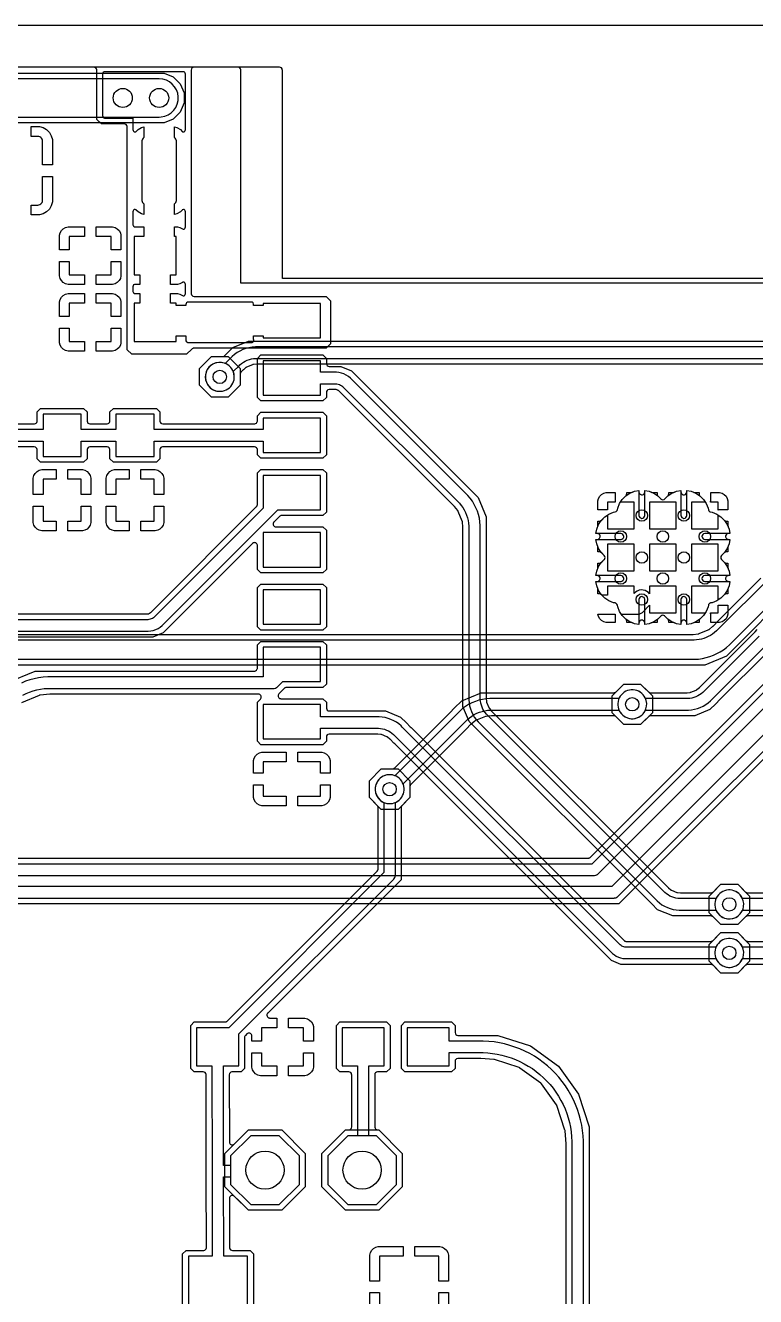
# Model space of a CAD drawing. Header units: millimetres. Extents: x 0 to 95, y 0 to 50.
# Drawn here: x 47.46 to 66.57, y 16.72 to 50 of the extents above; entities that cross this region are included whole.
import ezdxf

# ---------------------------------------------------------------- set-up
doc = ezdxf.new("R2010")
doc.units = ezdxf.units.MM

msp = doc.modelspace()

# ---------------------------------------------------------------- linework, layer by layer
at = {"layer": '16_copper'}
for points in [[(93.908, 6.484), (93.908, 43.516), (93.907, 43.524), (93.906, 43.533, 0.087654), (93.896, 43.557), (93.891, 43.563), (93.885, 43.57), (88.57, 48.885), (88.563, 48.891), (88.557, 48.896, 0.087651), (88.532, 48.906), (88.525, 48.907), (88.516, 48.908), (72.259, 48.908), (72.253, 48.907, 0.392588), (72.182, 48.832), (72.182, 43.37), (54.183, 43.37), (54.183, 48.832), (54.182, 48.837, 0.392588), (54.106, 48.908), (6.484, 48.908)], [(46.355, 47.601), (50.959, 47.601), (51.015, 47.604, 0.945597), (50.959, 48.601), (46.284, 48.601)], [(74.262, 41.131), (53.518, 41.131), (53.514, 41.131), (53.511, 41.131), (53.426, 41.123), (53.425, 41.122), (53.424, 41.122), (53.41, 41.119), (53.405, 41.117, 0.001972), (53.404, 41.117), (53.248, 41.052), (53.247, 41.052), (53.246, 41.052), (53.234, 41.044), (53.229, 41.041, 0.001968), (53.228, 41.041), (53.162, 40.987), (53.16, 40.984), (53.157, 40.982), (53.099, 40.924), (53.094, 40.917), (53.089, 40.911, 0.01577), (53.086, 40.907), (53.084, 40.9), (53.084, 40.9), (53.083, 40.899), (53.083, 40.899), (53.08, 40.891, 0.015767), (53.079, 40.886), (53.078, 40.881), (53.078, 40.879), (53.078, 40.875), (53.077, 40.87), (53.077, 40.579), (52.766, 40.268), (52.326, 40.268), (52.016, 40.579), (52.016, 41.019), (52.326, 41.329), (52.618, 41.329), (52.626, 41.331), (52.635, 41.331, 0.087654), (52.659, 41.342), (52.665, 41.346), (52.672, 41.352), (52.729, 41.409), (52.729, 41.409), (52.886, 41.566), (53.296, 41.736), (73.979, 41.736)], [(74.074, 41.584), (53.476, 41.584), (53.392, 41.576), (53.309, 41.562), (53.228, 41.54), (53.149, 41.511), (53.073, 41.476), (53, 41.434), (52.931, 41.385), (52.867, 41.331), (52.686, 41.15), (52.668, 41.158, 1), (52.424, 40.44), (52.472, 40.427, 0.577349), (52.905, 40.921), (52.898, 40.938), (53.049, 41.09), (53.07, 41.11), (53.114, 41.147), (53.162, 41.18), (53.212, 41.209), (53.264, 41.233), (53.319, 41.253), (53.375, 41.268), (53.431, 41.278), (53.489, 41.283), (53.518, 41.284), (74.136, 41.284, 0.126363)], [(44.861, 34.057), (64.929, 34.057), (64.932, 34.058), (64.936, 34.058), (65.067, 34.071), (65.068, 34.071), (65.069, 34.071), (65.083, 34.074), (65.088, 34.076, 0.001972), (65.089, 34.076), (65.331, 34.176), (65.331, 34.177), (65.332, 34.177), (65.344, 34.184), (65.35, 34.187, 0.001974), (65.35, 34.188), (65.452, 34.271), (65.454, 34.274), (65.457, 34.276), (65.597, 34.416), (66.707, 35.526)], [(20.989, 28.197), (62.186, 28.197), (62.195, 28.198), (62.203, 28.199, 0.087654), (62.228, 28.209), (62.233, 28.214), (62.24, 28.219), (68.414, 34.393)], [(20.637, 27.155), (62.865, 27.155), (62.872, 27.156), (62.879, 27.156, 0.102461), (62.937, 27.174), (62.942, 27.177), (62.951, 27.182), (62.966, 27.195), (62.971, 27.199), (69.076, 33.303), (69.093, 33.296, 1), (69.337, 34.014), (69.289, 34.027, 0.577349), (68.856, 33.533), (68.863, 33.516), (62.803, 27.455), (20.7, 27.455)], [(20.832, 27.744), (62.343, 27.744), (62.35, 27.745), (62.357, 27.745, 0.102461), (62.415, 27.763), (62.42, 27.766), (62.429, 27.772), (62.445, 27.785), (62.449, 27.788), (68.845, 34.184)], [(77.788, 26.685), (66.361, 26.685), (66.352, 26.684), (66.344, 26.683, 0.087654), (66.319, 26.673), (66.314, 26.668), (66.307, 26.663), (66.101, 26.457), (65.661, 26.457), (65.351, 26.768), (65.351, 27.207), (65.661, 27.518), (66.101, 27.518), (66.307, 27.312), (66.314, 27.307), (66.32, 27.302, 0.087651), (66.345, 27.292), (66.352, 27.291), (66.361, 27.29), (78, 27.29)], [(77.828, 27.138), (66.228, 27.138), (66.221, 27.155, 1), (65.541, 26.82), (65.566, 26.777, 0.577351), (66.221, 26.82), (66.228, 26.838), (77.788, 26.838)], [(76.517, 25.415), (66.361, 25.415), (66.352, 25.414), (66.344, 25.413, 0.087654), (66.319, 25.403), (66.314, 25.398), (66.307, 25.393), (66.101, 25.187), (65.661, 25.187), (65.351, 25.498), (65.351, 25.937), (65.661, 26.248), (66.101, 26.248), (66.307, 26.042), (66.314, 26.037), (66.32, 26.032, 0.087651), (66.345, 26.022), (66.352, 26.021), (66.361, 26.02), (76.654, 26.02)], [(87.649, 14.957), (76.873, 25.732), (76.827, 25.77), (76.776, 25.802), (76.722, 25.828), (76.665, 25.847), (76.607, 25.861), (76.547, 25.867), (66.228, 25.867), (66.221, 25.885, 1), (65.541, 25.55), (65.566, 25.507, 0.577351), (66.221, 25.55), (66.228, 25.568), (76.517, 25.568), (76.531, 25.567, 0.074832), (76.582, 25.558), (76.607, 25.55), (76.63, 25.538, 0.074826), (76.673, 25.508), (76.682, 25.499), (87.437, 14.744)]]:
    msp.add_lwpolyline(points, format="xyb", dxfattribs=at)
for points in [[(45.9, 48.754), (51.089, 48.754), (51.328, 48.654), (51.512, 48.471), (51.611, 48.231), (51.611, 47.971), (51.512, 47.732), (51.328, 47.548), (51.089, 47.449), (46.355, 47.449)], [(66.955, 35.559), (65.565, 34.169), (65.542, 34.146), (65.493, 34.104), (65.442, 34.066), (65.388, 34.031), (65.332, 34), (65.273, 33.973), (65.213, 33.951), (65.151, 33.933), (65.089, 33.919), (65.025, 33.91), (64.961, 33.906), (64.929, 33.905), (44.633, 33.905)], [(44.565, 33.405), (64.979, 33.405), (65.078, 33.412), (65.177, 33.426), (65.275, 33.448), (65.371, 33.476), (65.465, 33.511), (65.556, 33.552), (65.643, 33.6), (65.728, 33.654), (65.808, 33.714), (65.883, 33.78), (65.919, 33.815), (67.309, 35.205)], [(67.276, 34.957), (66.166, 33.847), (65.808, 33.489), (65.237, 33.253), (44.684, 33.253)], [(68.674, 34.437), (62.281, 28.044), (20.894, 28.044)], [(69.09, 33.102), (62.99, 27.003), (20.512, 27.003)]]:
    msp.add_lwpolyline(points, dxfattribs=at)
for points in [[(64.769, 34.97, 0.355582), (64.708, 35.044), (64.703, 35.045), (64.703, 35.045, 0.034314), (64.693, 35.046), (64.692, 35.046, 0.414214), (64.616, 34.97), (64.616, 34.314), (64.501, 34.337), (64.381, 34.387), (64.273, 34.459), (64.196, 34.536), (64.192, 34.539, 0.39257), (64.089, 34.536), (64.012, 34.459), (63.904, 34.387), (63.784, 34.337), (63.669, 34.314), (63.669, 34.97), (63.668, 34.976, 0.334776), (63.608, 35.044), (63.603, 35.045), (63.603, 35.045, 0.034314), (63.593, 35.046), (63.592, 35.046, 0.414214), (63.516, 34.97), (63.516, 34.314), (63.401, 34.337), (63.281, 34.387), (63.173, 34.459), (63.081, 34.551), (63.009, 34.658), (62.96, 34.778), (62.952, 34.819, 0.229659), (62.911, 34.872), (62.901, 34.876), (62.894, 34.879, 0.005544), (62.892, 34.879), (62.851, 34.887), (62.731, 34.937), (62.623, 35.009), (62.531, 35.101), (62.459, 35.208), (62.41, 35.328), (62.387, 35.444), (63.042, 35.444), (63.048, 35.445, 0.334776), (63.117, 35.505), (63.118, 35.51), (63.118, 35.51, 0.034314), (63.119, 35.52), (63.119, 35.52, 0.414214), (63.042, 35.596), (62.387, 35.596), (62.41, 35.712), (62.459, 35.832), (62.531, 35.939), (62.608, 36.016), (62.609, 36.018), (62.61, 36.018), (62.611, 36.021), (62.611, 36.021, 0.39257), (62.608, 36.124), (62.531, 36.201), (62.459, 36.308), (62.41, 36.428), (62.387, 36.544), (63.042, 36.544), (63.048, 36.545, 0.334776), (63.117, 36.605), (63.118, 36.61), (63.118, 36.61, 0.034314), (63.119, 36.62), (63.119, 36.62, 0.414214), (63.042, 36.696), (62.387, 36.696), (62.41, 36.812), (62.459, 36.932), (62.531, 37.039), (62.623, 37.131), (62.731, 37.203), (62.851, 37.253), (62.892, 37.261, 0.229636), (62.945, 37.301), (62.948, 37.311), (62.951, 37.318, 0.005532), (62.952, 37.321), (62.96, 37.362), (63.009, 37.482), (63.081, 37.589), (63.173, 37.681), (63.281, 37.753), (63.401, 37.803), (63.516, 37.826), (63.516, 37.17), (63.517, 37.164, 0.334776), (63.577, 37.096), (63.582, 37.095), (63.582, 37.095, 0.034314), (63.592, 37.094), (63.593, 37.094, 0.414214), (63.669, 37.17), (63.669, 37.826), (63.784, 37.803), (63.904, 37.753), (64.012, 37.681), (64.089, 37.604), (64.093, 37.601, 0.392527), (64.196, 37.604), (64.273, 37.681), (64.381, 37.753), (64.501, 37.803), (64.616, 37.826), (64.616, 37.17), (64.617, 37.164, 0.334776), (64.677, 37.096), (64.682, 37.095), (64.682, 37.095, 0.034314), (64.692, 37.094), (64.693, 37.094, 0.414214), (64.769, 37.17), (64.769, 37.826), (64.884, 37.803), (65.004, 37.753), (65.112, 37.681), (65.204, 37.589), (65.276, 37.482), (65.325, 37.362), (65.333, 37.321, 0.229659), (65.374, 37.268), (65.384, 37.264), (65.391, 37.261, 0.005544), (65.393, 37.261), (65.434, 37.253), (65.554, 37.203), (65.662, 37.131), (65.754, 37.039), (65.826, 36.932), (65.875, 36.812), (65.898, 36.696), (65.243, 36.696), (65.237, 36.695, 0.392479), (65.166, 36.62), (65.166, 36.62, 0.037178), (65.167, 36.609), (65.167, 36.609, 0.371202), (65.243, 36.544), (65.898, 36.544), (65.875, 36.428), (65.826, 36.308), (65.754, 36.201), (65.677, 36.124), (65.674, 36.119, 0.385112), (65.676, 36.018), (65.676, 36.017), (65.677, 36.016), (65.754, 35.939), (65.826, 35.832), (65.875, 35.712), (65.898, 35.596), (65.243, 35.596), (65.237, 35.595, 0.392479), (65.166, 35.52), (65.166, 35.52, 0.414214), (65.243, 35.444), (65.898, 35.444), (65.875, 35.328), (65.826, 35.208), (65.754, 35.101), (65.662, 35.009), (65.554, 34.937), (65.434, 34.887), (65.393, 34.879, 0.029441), (65.381, 34.875), (65.373, 34.872), (65.371, 34.871), (65.37, 34.87, 0.144307), (65.34, 34.839), (65.337, 34.829), (65.334, 34.822, 0.005544), (65.333, 34.819), (65.325, 34.778), (65.276, 34.658), (65.204, 34.551), (65.112, 34.459), (65.004, 34.387), (64.884, 34.337), (64.769, 34.314)], [(56.771, 29.473), (56.461, 29.784), (56.461, 30.224), (56.771, 30.534), (57.063, 30.534), (57.071, 30.536), (57.08, 30.536, 0.087654), (57.104, 30.547), (57.11, 30.551), (57.117, 30.557), (58.572, 32.012), (58.682, 32.123), (58.877, 32.318), (59.387, 32.529), (62.862, 32.529), (62.87, 32.53), (62.879, 32.531, 0.087654), (62.903, 32.541), (62.909, 32.546), (62.916, 32.551), (63.121, 32.757), (63.561, 32.757), (63.872, 32.446), (63.872, 32.006), (63.561, 31.696), (63.121, 31.696), (62.916, 31.902), (62.909, 31.907), (62.902, 31.912, 0.087651), (62.878, 31.922), (62.87, 31.923), (62.862, 31.924), (59.663, 31.924), (59.659, 31.923), (59.655, 31.923), (59.518, 31.91), (59.517, 31.91), (59.516, 31.91), (59.502, 31.906), (59.497, 31.905, 0.001972), (59.496, 31.904), (59.242, 31.799), (59.241, 31.799), (59.24, 31.799), (59.228, 31.791), (59.223, 31.788, 0.001968), (59.223, 31.788), (59.116, 31.7), (59.113, 31.697), (59.11, 31.695), (58.999, 31.584), (57.544, 30.129), (57.539, 30.122), (57.534, 30.116, 0.087651), (57.524, 30.091), (57.523, 30.084), (57.522, 30.075), (57.522, 29.784), (57.211, 29.473)], [(62.994, 32.076), (63.001, 32.059, 1), (63.681, 32.394), (63.656, 32.437, 0.577351), (63.001, 32.394), (62.994, 32.376), (59.614, 32.376), (59.518, 32.369), (59.422, 32.353), (59.328, 32.331), (59.235, 32.301), (59.146, 32.264), (59.059, 32.22), (58.977, 32.169), (58.898, 32.112), (58.824, 32.049), (57.131, 30.355), (57.113, 30.363, 1), (56.869, 29.645), (56.917, 29.632, 0.577349), (57.35, 30.126), (57.343, 30.143), (59.002, 31.803), (59.029, 31.828), (59.085, 31.876), (59.144, 31.919), (59.206, 31.957), (59.272, 31.99), (59.339, 32.019), (59.409, 32.041), (59.481, 32.058), (59.553, 32.07), (59.626, 32.076), (59.663, 32.076)]]:
    msp.add_lwpolyline(points, format="xyb", close=True, dxfattribs=at)
for points in [[(53.294, 18.979), (52.678, 19.595), (52.678, 20.467), (53.294, 21.084), (54.166, 21.084), (54.782, 20.467), (54.782, 19.595), (54.166, 18.979)], [(55.834, 18.979), (55.218, 19.595), (55.218, 20.467), (55.834, 21.084), (56.706, 21.084), (57.322, 20.467), (57.322, 19.595), (56.706, 18.979)], [(54.63, 19.658), (54.63, 20.404), (54.103, 20.931), (53.357, 20.931), (52.83, 20.404), (52.83, 19.658), (53.357, 19.131), (54.103, 19.131)], [(57.17, 19.658), (57.17, 20.404), (56.643, 20.931), (55.897, 20.931), (55.37, 20.404), (55.37, 19.658), (55.897, 19.131), (56.643, 19.131)]]:
    msp.add_lwpolyline(points, close=True, dxfattribs=at)
at = {"layer": '1_copper'}
for points in [[(73.266, 43.256), (53.099, 43.256), (53.099, 48.832), (53.098, 48.837, 0.392588), (53.023, 48.908), (51.872, 48.908), (51.867, 48.907, 0.392588), (51.796, 48.832), (51.796, 42.982), (51.797, 42.977, 0.392588), (51.872, 42.906), (55.329, 42.906), (55.447, 42.788), (55.447, 41.667), (55.329, 41.549), (51.868, 41.549), (51.859, 41.548), (51.851, 41.547, 0.087654), (51.827, 41.537), (51.821, 41.532), (51.814, 41.527), (51.678, 41.39), (50.24, 41.39), (50.121, 41.509), (50.121, 47.346), (50.121, 47.352, 0.392588), (50.045, 47.423), (49.446, 47.423), (49.328, 47.541), (49.328, 48.832), (49.327, 48.837, 0.392588), (49.251, 48.908), (6.484, 48.908)], [(47.242, 39.57), (47.69, 39.57), (47.696, 39.571, 0.334879), (47.764, 39.631), (47.766, 39.636), (47.766, 39.639), (47.766, 39.639), (47.766, 39.641), (47.766, 39.646), (47.766, 39.881), (47.856, 39.97), (48.982, 39.97), (49.071, 39.881), (49.071, 39.646), (49.072, 39.64, 0.392588), (49.147, 39.57), (49.595, 39.57), (49.601, 39.571, 0.334879), (49.669, 39.631), (49.671, 39.636), (49.671, 39.639), (49.671, 39.639), (49.671, 39.641), (49.671, 39.646), (49.671, 39.881), (49.761, 39.97), (50.887, 39.97), (50.976, 39.881), (50.976, 39.646), (50.977, 39.64, 0.392588), (51.052, 39.57), (53.454, 39.57), (53.46, 39.571, 0.334879), (53.528, 39.631), (53.529, 39.636), (53.529, 39.639), (53.529, 39.639), (53.529, 39.641), (53.53, 39.646), (53.53, 39.783), (53.619, 39.872), (55.246, 39.872), (55.335, 39.783), (55.335, 38.757), (55.246, 38.668), (53.619, 38.668), (53.53, 38.757), (53.53, 38.889), (53.529, 38.895, 0.392588), (53.454, 38.965), (51.052, 38.965), (51.047, 38.964, 0.334879), (50.978, 38.904), (50.977, 38.899), (50.977, 38.898), (50.977, 38.898), (50.977, 38.894), (50.976, 38.889), (50.976, 38.654), (50.887, 38.565), (49.761, 38.565), (49.671, 38.654), (49.671, 38.889), (49.671, 38.895, 0.392588), (49.595, 38.965), (49.147, 38.965), (49.142, 38.964, 0.334879), (49.073, 38.904), (49.072, 38.899), (49.072, 38.898), (49.072, 38.898), (49.072, 38.894), (49.071, 38.889), (49.071, 38.654), (48.982, 38.565), (47.856, 38.565), (47.766, 38.654), (47.766, 38.889), (47.766, 38.895, 0.392588), (47.69, 38.965), (47.242, 38.965)], [(46.619, 34.592), (50.641, 34.592), (50.645, 34.593), (50.649, 34.593), (50.661, 34.594), (50.662, 34.594), (50.663, 34.594), (50.677, 34.598), (50.682, 34.599, 0.00156), (50.683, 34.599), (50.706, 34.609), (50.707, 34.609), (50.708, 34.61), (50.72, 34.617), (50.725, 34.62, 0.00159), (50.725, 34.621), (50.735, 34.629, 0.022379), (50.741, 34.634), (50.756, 34.649), (50.756, 34.649), (50.852, 34.745), (53.508, 37.401), (53.513, 37.407), (53.518, 37.414, 0.087651), (53.528, 37.438), (53.529, 37.446), (53.53, 37.454), (53.53, 38.283), (53.619, 38.372), (55.246, 38.372), (55.335, 38.283), (55.335, 37.257), (55.246, 37.168), (54.162, 37.168), (54.153, 37.166), (54.145, 37.166, 0.087654), (54.12, 37.155), (54.115, 37.151), (54.108, 37.145), (53.965, 37.002), (53.963, 37), (53.961, 36.998, 0.54841), (53.998, 36.875), (54.007, 36.874), (54.014, 36.873, 0.015781), (54.019, 36.872), (55.246, 36.872), (55.335, 36.783), (55.335, 35.757), (55.246, 35.668), (53.619, 35.668), (53.53, 35.757), (53.53, 36.384), (53.53, 36.386), (53.53, 36.389, 0.54841), (53.417, 36.45), (53.41, 36.445), (53.404, 36.441, 0.015772), (53.4, 36.438), (51.064, 34.101), (50.79, 33.988), (46.831, 33.988)], [(66.871, 33.582), (65.637, 32.348), (65.526, 32.237), (65.375, 32.087), (64.983, 31.924), (63.821, 31.924), (63.812, 31.923), (63.804, 31.922, 0.087654), (63.779, 31.912), (63.774, 31.907), (63.767, 31.902), (63.561, 31.696), (63.121, 31.696), (62.811, 32.006), (62.811, 32.446), (63.121, 32.757), (63.561, 32.757), (63.767, 32.551), (63.774, 32.546), (63.78, 32.54, 0.087651), (63.805, 32.53), (63.812, 32.53), (63.821, 32.529), (64.77, 32.529), (64.774, 32.529), (64.777, 32.529), (64.853, 32.536), (64.854, 32.537), (64.855, 32.537), (64.869, 32.54), (64.874, 32.542, 0.001972), (64.875, 32.542), (65.015, 32.6), (65.015, 32.6), (65.016, 32.6), (65.028, 32.608), (65.033, 32.611, 0.001982), (65.034, 32.611), (65.093, 32.66), (65.095, 32.662), (65.098, 32.665), (65.209, 32.775), (66.443, 34.01), (66.554, 34.121), (66.556, 34.123), (66.559, 34.126), (66.607, 34.185)], [(66.662, 34.013), (65.206, 32.557), (65.187, 32.538), (65.145, 32.504), (65.101, 32.473), (65.055, 32.446), (65.006, 32.423), (64.955, 32.405), (64.903, 32.391), (64.85, 32.382), (64.797, 32.377), (64.77, 32.376), (63.688, 32.376), (63.681, 32.394, 1), (63.001, 32.059), (63.026, 32.016, 0.577351), (63.681, 32.059), (63.688, 32.076), (64.81, 32.076), (64.89, 32.083), (64.969, 32.097), (65.046, 32.118), (65.121, 32.145), (65.194, 32.179), (65.263, 32.219), (65.328, 32.265), (65.39, 32.316), (65.418, 32.345), (66.874, 33.801)], [(46.987, 32.797), (47.71, 33.096), (53.454, 33.096), (53.46, 33.097, 0.334879), (53.528, 33.157), (53.529, 33.162), (53.529, 33.162, 0.034254), (53.53, 33.172), (53.53, 33.783), (53.619, 33.872), (55.246, 33.872), (55.335, 33.783), (55.335, 32.757), (55.246, 32.668), (54.289, 32.668), (54.281, 32.666), (54.272, 32.666, 0.087654), (54.248, 32.655), (54.242, 32.651), (54.235, 32.645), (54.093, 32.502), (54.091, 32.5), (54.089, 32.498, 0.54841), (54.126, 32.375), (54.134, 32.374), (54.142, 32.373, 0.01577), (54.147, 32.372), (55.246, 32.372), (55.335, 32.283), (55.335, 32.129), (55.336, 32.123, 0.392588), (55.411, 32.052), (56.886, 32.052), (57.279, 31.89), (57.43, 31.739), (57.43, 31.739), (57.532, 31.637), (57.532, 31.637), (57.554, 31.615), (57.554, 31.615), (63.014, 26.154), (63.014, 26.154), (63.125, 26.044), (63.128, 26.041), (63.131, 26.039, 0.008226), (63.133, 26.037), (63.139, 26.033), (63.143, 26.031), (63.146, 26.029), (63.15, 26.027, 0.002479), (63.151, 26.026), (63.152, 26.026, 0.004277), (63.154, 26.025), (63.159, 26.024), (63.162, 26.023), (63.167, 26.022), (63.169, 26.022), (63.174, 26.02, 0.001432), (63.174, 26.02), (63.175, 26.02, 0.024919), (63.182, 26.02), (65.402, 26.02), (65.41, 26.021), (65.419, 26.022, 0.087654), (65.443, 26.032), (65.449, 26.037), (65.456, 26.042), (65.661, 26.248), (66.101, 26.248), (66.412, 25.937), (66.412, 25.498), (66.101, 25.187), (65.661, 25.187), (65.456, 25.393), (65.449, 25.398), (65.442, 25.403, 0.087651), (65.418, 25.413), (65.41, 25.414), (65.402, 25.415), (63.046, 25.415), (62.794, 25.519), (62.698, 25.616), (62.587, 25.727), (62.587, 25.727), (57.126, 31.187), (57.126, 31.187), (57.104, 31.209), (57.104, 31.209), (57.002, 31.312), (56.999, 31.314), (56.996, 31.317), (56.938, 31.365), (56.937, 31.365), (56.936, 31.366), (56.924, 31.373), (56.919, 31.376, 0.00198), (56.918, 31.376), (56.779, 31.434), (56.778, 31.435), (56.777, 31.435), (56.763, 31.438), (56.757, 31.44, 0.001969), (56.757, 31.44), (56.681, 31.447), (56.678, 31.447), (56.674, 31.448), (55.411, 31.448), (55.405, 31.447, 0.392588), (55.335, 31.371), (55.335, 31.257), (55.246, 31.168), (53.619, 31.168), (53.53, 31.257), (53.53, 32.283), (53.608, 32.361), (53.61, 32.364), (53.612, 32.365, 0.54841), (53.575, 32.488), (53.566, 32.49), (53.559, 32.491, 0.015781), (53.554, 32.491), (48.101, 32.491), (48.098, 32.491), (48.094, 32.491), (47.843, 32.466), (47.842, 32.466), (47.841, 32.466), (47.827, 32.462), (47.822, 32.461, 0.001972), (47.821, 32.461), (47.357, 32.269)], [(47.387, 32.465), (47.476, 32.509), (47.568, 32.547), (47.661, 32.579), (47.757, 32.604), (47.854, 32.624), (47.953, 32.636), (48.052, 32.643), (48.101, 32.644), (53.956, 32.644), (53.963, 32.644), (53.97, 32.644, 0.102461), (54.029, 32.662), (54.033, 32.666), (54.043, 32.671), (54.058, 32.684), (54.062, 32.688), (54.195, 32.82), (55.183, 32.82), (55.183, 33.72), (53.683, 33.72), (53.683, 32.944), (48.042, 32.944), (47.923, 32.936), (47.805, 32.92), (47.689, 32.897), (47.574, 32.867), (47.462, 32.828), (47.352, 32.783)], [(51.573, 16.095), (51.573, 17.838), (51.662, 17.927), (52.12, 17.927), (52.125, 17.928, 0.371421), (52.195, 17.998), (52.195, 17.998), (52.195, 17.998), (52.196, 18.004), (52.193, 19.845), (52.193, 19.847), (52.193, 20.002), (52.193, 20.002), (52.193, 20.002), (52.192, 20.156), (52.193, 20.16), (52.189, 22.528), (52.188, 22.534, 0.392327), (52.113, 22.604), (51.877, 22.604), (51.788, 22.694), (51.788, 23.82), (51.877, 23.909), (52.683, 23.909), (52.692, 23.91), (52.7, 23.911, 0.087654), (52.725, 23.921), (52.73, 23.926), (52.737, 23.932), (56.667, 27.861), (56.668, 27.863), (56.67, 27.865), (56.673, 27.869), (56.677, 27.874, 0.01577), (56.68, 27.878), (56.681, 27.882), (56.682, 27.883), (56.683, 27.887), (56.686, 27.894, 0.015767), (56.687, 27.899), (56.687, 27.903), (56.688, 27.904), (56.688, 27.907), (56.689, 27.915), (56.689, 29.524), (56.688, 29.533), (56.687, 29.541, 0.087654), (56.677, 29.566), (56.672, 29.571), (56.667, 29.578), (56.461, 29.784), (56.461, 30.224), (56.771, 30.534), (57.211, 30.534), (57.522, 30.224), (57.522, 29.784), (57.316, 29.578), (57.311, 29.571), (57.305, 29.565, 0.087651), (57.295, 29.54), (57.295, 29.533), (57.294, 29.524), (57.294, 27.633), (57.094, 27.433), (53.802, 24.141), (53.8, 24.139), (53.798, 24.137, 0.54841), (53.835, 24.014), (53.844, 24.013), (53.851, 24.011, 0.01577), (53.856, 24.011), (54.038, 24.011), (54.038, 23.757), (53.64, 23.757), (53.64, 23.409), (53.386, 23.409), (53.386, 23.541), (53.386, 23.544), (53.386, 23.547, 0.548415), (53.273, 23.608), (53.266, 23.602), (53.259, 23.598), (53.258, 23.597), (53.256, 23.595), (53.215, 23.554, 0.144302), (53.194, 23.516), (53.194, 23.509), (53.193, 23.506, 0.001311), (53.193, 23.505), (53.192, 23.5), (53.192, 22.694), (53.103, 22.604), (52.87, 22.604), (52.864, 22.604, 0.392821), (52.794, 22.528), (52.797, 20.77), (52.797, 20.767), (52.797, 20.764, 0.54841), (52.91, 20.704), (52.917, 20.709), (52.923, 20.713, 0.015359), (52.927, 20.716), (53.294, 21.084), (54.166, 21.084), (54.782, 20.467), (54.782, 19.595), (54.166, 18.979), (53.294, 18.979), (52.929, 19.344), (52.926, 19.346), (52.924, 19.348, 0.548402), (52.801, 19.311), (52.8, 19.302), (52.799, 19.295, 0.016191), (52.799, 19.29), (52.801, 18.003), (52.801, 17.998, 0.392327), (52.877, 17.927), (53.338, 17.927), (53.427, 17.838), (53.427, 16.095)], [(53.275, 16.175), (53.275, 17.775), (52.649, 17.775), (52.645, 19.852), (52.83, 19.852), (52.83, 19.658), (53.357, 19.131), (54.103, 19.131), (54.63, 19.658), (54.63, 20.404), (54.103, 20.931), (53.357, 20.931), (52.83, 20.404), (52.83, 20.152), (52.645, 20.152), (52.641, 22.757), (53.04, 22.757), (53.04, 23.595), (57.097, 27.652), (57.102, 27.658), (57.107, 27.663, 0.10246), (57.135, 27.716), (57.136, 27.722), (57.139, 27.732), (57.14, 27.752), (57.141, 27.758), (57.141, 29.657), (57.159, 29.664, 1), (56.824, 30.344), (56.781, 30.319, 0.577351), (56.824, 29.664), (56.841, 29.657), (56.841, 27.82), (52.778, 23.757), (51.94, 23.757), (51.94, 22.757), (52.341, 22.757), (52.345, 20.006), (52.345, 20.002), (52.349, 17.775), (51.725, 17.775), (51.725, 16.175)], [(61.61, 16.095), (61.61, 20.717), (61.61, 20.72), (61.61, 20.723), (61.583, 21.061), (61.582, 21.066), (61.582, 21.068), (61.581, 21.072), (61.58, 21.079), (61.371, 21.722), (61.37, 21.723), (61.37, 21.724), (61.365, 21.734), (61.361, 21.741, 0.006887), (61.36, 21.743), (60.962, 22.29), (60.961, 22.291), (60.961, 22.292), (60.953, 22.3), (60.947, 22.306, 0.006878), (60.946, 22.307), (60.399, 22.704), (60.397, 22.705), (60.396, 22.706), (60.386, 22.711), (60.379, 22.714, 0.00688), (60.377, 22.715), (59.734, 22.924), (59.726, 22.925), (59.717, 22.928), (59.378, 22.954), (59.376, 22.954), (59.373, 22.954), (58.779, 22.954), (58.773, 22.954, 0.392588), (58.702, 22.878), (58.702, 22.694), (58.613, 22.604), (57.387, 22.604), (57.298, 22.694), (57.298, 23.82), (57.387, 23.909), (58.613, 23.909), (58.702, 23.82), (58.702, 23.635), (58.703, 23.63, 0.392588), (58.779, 23.559), (59.823, 23.559), (60.679, 23.281), (61.407, 22.752), (61.937, 22.023), (62.215, 21.167), (62.215, 16.095)]]:
    msp.add_lwpolyline(points, format="xyb", dxfattribs=at)
for points in [[(53.389, 41.702), (53.392, 41.702, 0.178877), (53.423, 41.717), (53.426, 41.722), (53.43, 41.727, 0.076882), (53.436, 41.749), (53.435, 41.757), (53.435, 41.761), (53.435, 41.762), (53.434, 41.764), (53.428, 41.787), (53.428, 41.87), (53.683, 41.87), (53.683, 41.82), (55.183, 41.82), (55.183, 42.72), (53.683, 42.72), (53.683, 42.67), (53.428, 42.67), (53.428, 42.704, 0.326214), (53.394, 42.751), (53.389, 42.752, 0.033781), (53.383, 42.753), (53.379, 42.754), (51.71, 42.754), (51.705, 42.753), (51.7, 42.753, 0.271936), (51.663, 42.719), (51.662, 42.715), (51.661, 42.711), (51.661, 42.709), (51.661, 42.709), (51.661, 42.708), (51.66, 42.704), (51.66, 42.67), (51.406, 42.67), (51.406, 42.727), (51.256, 42.727), (51.256, 42.981), (51.44, 42.981), (51.504, 42.964), (51.568, 42.927), (51.568, 42.927, 0.485362), (51.641, 42.955), (51.642, 42.957), (51.642, 42.958), (51.643, 42.963), (51.644, 42.97), (51.644, 43.231), (51.643, 43.238), (51.642, 43.245, 0.463557), (51.571, 43.276), (51.569, 43.275), (51.567, 43.274), (51.566, 43.273), (51.504, 43.237), (51.44, 43.22), (51.256, 43.22), (51.256, 43.474), (51.406, 43.474), (51.406, 44.474), (51.359, 44.474), (51.359, 44.728), (51.44, 44.728), (51.504, 44.71), (51.568, 44.674), (51.568, 44.674, 0.485362), (51.641, 44.701), (51.642, 44.703), (51.642, 44.705), (51.643, 44.709), (51.644, 44.716), (51.644, 45.13), (51.643, 45.137), (51.642, 45.144, 0.473871), (51.571, 45.175), (51.569, 45.174), (51.567, 45.173), (51.564, 45.17), (51.558, 45.166), (51.513, 45.12), (51.424, 45.069), (51.359, 45.051), (51.359, 45.326), (51.36, 45.326), (51.379, 45.345), (51.393, 45.367), (51.404, 45.392), (51.409, 45.418), (51.409, 46.975), (51.404, 47.001), (51.393, 47.025), (51.379, 47.047), (51.36, 47.066), (51.359, 47.067), (51.359, 47.341), (51.424, 47.324), (51.513, 47.273), (51.558, 47.227), (51.564, 47.223), (51.569, 47.218, 0.47385), (51.641, 47.247), (51.642, 47.249), (51.642, 47.251), (51.643, 47.255), (51.644, 47.262), (51.644, 48.736), (51.643, 48.741), (51.643, 48.746, 0.271936), (51.609, 48.784), (51.605, 48.785, 0.033781), (51.598, 48.786), (51.594, 48.786), (49.53, 48.786), (49.525, 48.785), (49.52, 48.785, 0.271936), (49.482, 48.751), (49.482, 48.747, 0.033781), (49.481, 48.741), (49.48, 48.736), (49.48, 47.625), (49.481, 47.62), (49.481, 47.615, 0.271936), (49.515, 47.577), (49.519, 47.577, 0.033781), (49.526, 47.576), (49.53, 47.575), (50.274, 47.575), (50.274, 47.262), (50.275, 47.255), (50.276, 47.248, 0.473848), (50.347, 47.218), (50.348, 47.219), (50.35, 47.22), (50.353, 47.223), (50.359, 47.227), (50.405, 47.273), (50.494, 47.324), (50.559, 47.341), (50.559, 47.067), (50.558, 47.066), (50.539, 47.047), (50.524, 47.025), (50.514, 47.001), (50.509, 46.975), (50.509, 45.418), (50.514, 45.392), (50.524, 45.367), (50.539, 45.345), (50.558, 45.326), (50.559, 45.326), (50.559, 45.051), (50.494, 45.069), (50.405, 45.12), (50.359, 45.166), (50.353, 45.17), (50.348, 45.174, 0.47385), (50.276, 45.146), (50.276, 45.144), (50.275, 45.142), (50.275, 45.137), (50.274, 45.13), (50.274, 44.778), (50.275, 44.773), (50.275, 44.768, 0.271936), (50.309, 44.73), (50.313, 44.729, 0.033781), (50.319, 44.728), (50.324, 44.728), (50.559, 44.728), (50.559, 44.474), (50.306, 44.474), (50.306, 43.474), (50.456, 43.474), (50.456, 43.22), (50.324, 43.22), (50.319, 43.219), (50.314, 43.219, 0.271936), (50.276, 43.185), (50.275, 43.181, 0.033781), (50.274, 43.174), (50.274, 43.17), (50.274, 43.031), (50.275, 43.027), (50.275, 43.022, 0.271936), (50.309, 42.984), (50.313, 42.983, 0.033781), (50.319, 42.982), (50.324, 42.981), (50.456, 42.981), (50.456, 42.727), (50.306, 42.727), (50.306, 41.727), (51.406, 41.727), (51.406, 41.87), (51.66, 41.87), (51.66, 41.751), (51.661, 41.746), (51.661, 41.741, 0.271936), (51.695, 41.704), (51.699, 41.703, 0.033781), (51.706, 41.702), (51.71, 41.701), (53.386, 41.701)], [(65.661, 26.457), (65.456, 26.663), (65.449, 26.668), (65.442, 26.673, 0.087651), (65.418, 26.683), (65.41, 26.684), (65.402, 26.685), (64.399, 26.685), (64.006, 26.848), (63.855, 26.998), (63.767, 27.086), (59.311, 31.542), (59.224, 31.629), (59.074, 31.78), (58.911, 32.172), (58.911, 36.857), (58.911, 36.861), (58.911, 36.865), (58.897, 37.002), (58.897, 37.003), (58.897, 37.004), (58.894, 37.018), (58.892, 37.023, 0.001972), (58.892, 37.024), (58.787, 37.278), (58.786, 37.279), (58.786, 37.28), (58.779, 37.292), (58.776, 37.297, 0.001968), (58.775, 37.297), (58.687, 37.404), (58.685, 37.407), (58.682, 37.41), (58.572, 37.521), (58.572, 37.521), (55.78, 40.313), (55.669, 40.424), (55.666, 40.426), (55.663, 40.429), (55.652, 40.438), (55.651, 40.438), (55.651, 40.439), (55.638, 40.446), (55.633, 40.449, 0.001485), (55.633, 40.449), (55.606, 40.46, 0.004464), (55.605, 40.461), (55.591, 40.464), (55.585, 40.466, 0.001919), (55.584, 40.466), (55.57, 40.467, 0.024527), (55.562, 40.468), (55.411, 40.468), (55.405, 40.467, 0.392588), (55.335, 40.391), (55.335, 40.257), (55.246, 40.168), (53.619, 40.168), (53.53, 40.257), (53.53, 41.283), (53.619, 41.372), (55.246, 41.372), (55.335, 41.283), (55.335, 41.149), (55.336, 41.143, 0.392588), (55.411, 41.072), (55.713, 41.072), (55.99, 40.957), (56.207, 40.74), (56.207, 40.74), (58.999, 37.948), (58.999, 37.948), (59.11, 37.838), (59.305, 37.643), (59.516, 37.133), (59.516, 32.385), (59.517, 32.381), (59.517, 32.378), (59.524, 32.302), (59.524, 32.301), (59.524, 32.3), (59.528, 32.286), (59.529, 32.281, 0.001972), (59.529, 32.28), (59.587, 32.14), (59.588, 32.14), (59.588, 32.139), (59.595, 32.127), (59.598, 32.122, 0.001974), (59.599, 32.121), (59.647, 32.062), (59.65, 32.06), (59.652, 32.057), (59.739, 31.97), (64.195, 27.514), (64.283, 27.426), (64.286, 27.424), (64.289, 27.421), (64.347, 27.373), (64.348, 27.372), (64.349, 27.372), (64.361, 27.364), (64.366, 27.361, 0.00198), (64.367, 27.361), (64.506, 27.303), (64.507, 27.303), (64.508, 27.303), (64.522, 27.299), (64.528, 27.298, 0.001969), (64.528, 27.298), (64.604, 27.29), (64.607, 27.29), (64.611, 27.29), (65.402, 27.29), (65.41, 27.291), (65.419, 27.292, 0.087654), (65.443, 27.302), (65.449, 27.307), (65.456, 27.312), (65.661, 27.518), (66.101, 27.518), (66.412, 27.207), (66.412, 26.768), (66.101, 26.457)], [(52.62, 40.427, 1), (52.472, 41.17), (52.424, 41.158, 0.876976), (52.571, 40.421)], [(64.584, 27.138), (64.531, 27.143), (64.478, 27.152), (64.426, 27.166), (64.375, 27.184), (64.327, 27.207), (64.28, 27.234), (64.236, 27.265), (64.195, 27.299), (64.175, 27.318), (59.544, 31.949), (59.526, 31.968), (59.491, 32.01), (59.46, 32.054), (59.433, 32.1), (59.411, 32.149), (59.392, 32.2), (59.378, 32.252), (59.369, 32.305), (59.364, 32.358), (59.364, 32.385), (59.364, 36.906), (59.356, 37.002), (59.341, 37.098), (59.318, 37.192), (59.288, 37.285), (59.251, 37.374), (59.207, 37.461), (59.157, 37.543), (59.1, 37.622), (59.037, 37.696), (55.965, 40.767), (55.912, 40.81), (55.854, 40.846), (55.793, 40.875), (55.73, 40.897), (55.664, 40.912), (55.596, 40.92), (55.183, 40.92), (55.183, 41.22), (53.683, 41.22), (53.683, 40.32), (55.183, 40.32), (55.183, 40.62), (55.562, 40.62), (55.579, 40.62), (55.613, 40.616), (55.646, 40.608), (55.678, 40.597), (55.709, 40.582), (55.738, 40.564), (55.764, 40.543), (55.777, 40.531), (58.79, 37.518), (58.816, 37.491), (58.863, 37.435), (58.906, 37.376), (58.945, 37.314), (58.978, 37.248), (59.006, 37.181), (59.029, 37.111), (59.046, 37.039), (59.057, 36.967), (59.063, 36.894), (59.064, 36.857), (59.064, 32.345), (59.071, 32.265), (59.085, 32.186), (59.105, 32.109), (59.133, 32.034), (59.167, 31.961), (59.207, 31.892), (59.252, 31.827), (59.304, 31.765), (59.332, 31.737), (63.963, 27.106), (63.991, 27.078), (64.053, 27.026), (64.118, 26.98), (64.188, 26.94), (64.26, 26.906), (64.335, 26.879), (64.413, 26.858), (64.492, 26.844), (64.571, 26.838), (65.534, 26.838), (65.541, 26.82, 1), (66.221, 27.155), (66.196, 27.198, 0.577351), (65.541, 27.155), (65.534, 27.138), (64.611, 27.138)], [(64.769, 34.354, 0.235979), (64.738, 34.415), (64.738, 34.415, 0.200688), (64.681, 34.43), (64.681, 34.43), (64.681, 34.43, 0.110106), (64.65, 34.418), (64.65, 34.418, 0.250765), (64.616, 34.354), (64.616, 34.314), (64.501, 34.337), (64.445, 34.36, 0.098488), (64.416, 34.366), (64.295, 34.366), (64.295, 34.405, 0.14431), (64.283, 34.447), (64.278, 34.452), (64.273, 34.459), (64.196, 34.536), (64.192, 34.539, 0.39257), (64.089, 34.536), (64.012, 34.459), (64.007, 34.453), (64.002, 34.446, 0.087651), (63.992, 34.422), (63.991, 34.414), (63.99, 34.405), (63.99, 34.366), (63.869, 34.366), (63.864, 34.365), (63.86, 34.365, 0.06891), (63.84, 34.36), (63.784, 34.337), (63.669, 34.314), (63.669, 34.354, 0.235979), (63.638, 34.415), (63.638, 34.415, 0.200688), (63.581, 34.43), (63.581, 34.43), (63.581, 34.43, 0.110106), (63.55, 34.418), (63.55, 34.418, 0.250765), (63.516, 34.354), (63.516, 34.314), (63.401, 34.337), (63.345, 34.36, 0.098488), (63.316, 34.366), (63.195, 34.366), (63.195, 34.405, 0.14431), (63.183, 34.447), (63.178, 34.452), (63.173, 34.459), (63.081, 34.551), (63.06, 34.583), (63.455, 34.583), (63.457, 34.583), (63.459, 34.583, 0.159488), (63.606, 34.633), (63.632, 34.656), (63.769, 34.793), (63.793, 34.82), (63.793, 34.62), (64.493, 34.62), (64.493, 35.32), (63.793, 35.32), (63.793, 35.12), (63.767, 35.149, 0.449771), (63.393, 35.124), (63.393, 35.32), (62.693, 35.32), (62.693, 35.083), (62.549, 35.083), (62.532, 35.1, 0.144304), (62.494, 35.121), (62.487, 35.121), (62.478, 35.122), (62.438, 35.122), (62.438, 35.244), (62.438, 35.248), (62.438, 35.253, 0.06891), (62.433, 35.273), (62.41, 35.328), (62.387, 35.444), (62.427, 35.444, 0.227756), (62.486, 35.472), (62.486, 35.472, 0.135013), (62.502, 35.51), (62.502, 35.51), (62.502, 35.51, 0.171085), (62.492, 35.559), (62.492, 35.559, 0.191073), (62.447, 35.593), (62.446, 35.594), (62.445, 35.594, 0.059881), (62.427, 35.596), (62.387, 35.596), (62.41, 35.712), (62.433, 35.767, 0.098497), (62.438, 35.796), (62.438, 35.918), (62.478, 35.918, 0.14431), (62.519, 35.93), (62.525, 35.935), (62.532, 35.94), (62.608, 36.016), (62.609, 36.018), (62.61, 36.018), (62.611, 36.021), (62.611, 36.021, 0.39257), (62.608, 36.124), (62.532, 36.2), (62.525, 36.205), (62.519, 36.211, 0.087651), (62.494, 36.221), (62.487, 36.221), (62.478, 36.222), (62.438, 36.222), (62.438, 36.344), (62.438, 36.348), (62.438, 36.353, 0.06891), (62.433, 36.373), (62.41, 36.428), (62.387, 36.544), (62.427, 36.544, 0.227756), (62.486, 36.572), (62.486, 36.572, 0.135013), (62.502, 36.61), (62.502, 36.61), (62.502, 36.61, 0.171085), (62.492, 36.659), (62.492, 36.659, 0.191073), (62.447, 36.693), (62.446, 36.694), (62.445, 36.694, 0.059881), (62.427, 36.696), (62.387, 36.696), (62.41, 36.812), (62.433, 36.867, 0.098488), (62.438, 36.896), (62.438, 37.018), (62.478, 37.018, 0.14431), (62.519, 37.03), (62.525, 37.035), (62.532, 37.04), (62.623, 37.131), (62.693, 37.178), (62.693, 36.82), (63.393, 36.82), (63.393, 37.52), (63.035, 37.52), (63.081, 37.589), (63.173, 37.681), (63.178, 37.687), (63.183, 37.694, 0.087651), (63.193, 37.718), (63.194, 37.726), (63.195, 37.735), (63.195, 37.774), (63.316, 37.774), (63.321, 37.775), (63.325, 37.775, 0.06891), (63.345, 37.78), (63.401, 37.803), (63.516, 37.826), (63.516, 37.786, 0.227756), (63.545, 37.726), (63.545, 37.726, 0.135013), (63.582, 37.71), (63.582, 37.71), (63.582, 37.71, 0.171085), (63.632, 37.72), (63.632, 37.72, 0.191073), (63.666, 37.765), (63.666, 37.767), (63.667, 37.768, 0.059881), (63.669, 37.786), (63.669, 37.826), (63.784, 37.803), (63.84, 37.78, 0.098497), (63.869, 37.774), (63.99, 37.774), (63.99, 37.735, 0.14431), (64.002, 37.693), (64.007, 37.688), (64.012, 37.681), (64.089, 37.604), (64.093, 37.601, 0.39257), (64.196, 37.604), (64.273, 37.681), (64.278, 37.687), (64.283, 37.694, 0.087651), (64.293, 37.718), (64.294, 37.726), (64.295, 37.735), (64.295, 37.774), (64.416, 37.774), (64.421, 37.775), (64.425, 37.775, 0.06891), (64.445, 37.78), (64.501, 37.803), (64.616, 37.826), (64.616, 37.786, 0.263357), (64.653, 37.72), (64.653, 37.72, 0.100966), (64.682, 37.71), (64.682, 37.71, 0.171085), (64.732, 37.72), (64.732, 37.72, 0.20509), (64.766, 37.769), (64.768, 37.773, 0.042636), (64.769, 37.786), (64.769, 37.826), (64.884, 37.803), (64.94, 37.78, 0.098488), (64.969, 37.774), (65.09, 37.774), (65.09, 37.735, 0.14431), (65.102, 37.693), (65.107, 37.688), (65.112, 37.681), (65.204, 37.589), (65.25, 37.52), (64.892, 37.52), (64.892, 36.82), (65.593, 36.82), (65.593, 37.178), (65.662, 37.131), (65.753, 37.04), (65.76, 37.035), (65.766, 37.029, 0.087651), (65.791, 37.019), (65.798, 37.019), (65.807, 37.018), (65.846, 37.018), (65.846, 36.896), (65.847, 36.892), (65.847, 36.887, 0.06891), (65.852, 36.867), (65.875, 36.812), (65.898, 36.696), (65.858, 36.696, 0.235979), (65.797, 36.666), (65.797, 36.666, 0.200688), (65.783, 36.609), (65.783, 36.609), (65.783, 36.609, 0.110106), (65.795, 36.578), (65.795, 36.578, 0.250765), (65.858, 36.544), (65.898, 36.544), (65.875, 36.428), (65.852, 36.373, 0.098488), (65.846, 36.344), (65.846, 36.222), (65.807, 36.222, 0.14431), (65.766, 36.21), (65.76, 36.205), (65.753, 36.2), (65.677, 36.124), (65.674, 36.119, 0.385095), (65.676, 36.018), (65.676, 36.017), (65.677, 36.016), (65.753, 35.94), (65.76, 35.935), (65.766, 35.929, 0.087651), (65.791, 35.919), (65.798, 35.919), (65.807, 35.918), (65.846, 35.918), (65.846, 35.796), (65.847, 35.792), (65.847, 35.787, 0.06891), (65.852, 35.767), (65.875, 35.712), (65.898, 35.596), (65.858, 35.596, 0.263357), (65.793, 35.559), (65.793, 35.559, 0.100966), (65.783, 35.53), (65.783, 35.527), (65.783, 35.526), (65.782, 35.522, 0.141375), (65.793, 35.481), (65.793, 35.481, 0.20509), (65.842, 35.446), (65.845, 35.445, 0.042636), (65.858, 35.444), (65.898, 35.444), (65.875, 35.328), (65.852, 35.273, 0.098488), (65.846, 35.244), (65.846, 35.122), (65.807, 35.122, 0.14431), (65.766, 35.11), (65.76, 35.105), (65.753, 35.1), (65.662, 35.009), (65.593, 34.962), (65.593, 35.32), (64.892, 35.32), (64.892, 34.62), (65.25, 34.62), (65.204, 34.551), (65.112, 34.459), (65.107, 34.453), (65.102, 34.446, 0.087651), (65.092, 34.422), (65.091, 34.414), (65.09, 34.405), (65.09, 34.366), (64.969, 34.366), (64.964, 34.365), (64.96, 34.365, 0.06891), (64.94, 34.36), (64.884, 34.337), (64.769, 34.314)], [(62.688, 37.315), (62.679, 37.32, 0.003935), (62.678, 37.32), (62.67, 37.321), (62.658, 37.322), (62.438, 37.322), (62.438, 37.553), (62.456, 37.618), (62.489, 37.676), (62.537, 37.723), (62.594, 37.757), (62.659, 37.774), (62.89, 37.774), (62.89, 37.554), (62.892, 37.544), (62.893, 37.534, 0.003936), (62.893, 37.533), (62.898, 37.523), (62.899, 37.52), (62.693, 37.52), (62.693, 37.314)], [(65.593, 37.52), (65.386, 37.52), (65.388, 37.524), (65.392, 37.534, 0.003935), (65.392, 37.535), (65.393, 37.542), (65.395, 37.554), (65.395, 37.774), (65.626, 37.774), (65.691, 37.757), (65.748, 37.723), (65.796, 37.676), (65.829, 37.618), (65.846, 37.553), (65.846, 37.322), (65.627, 37.322), (65.617, 37.321), (65.606, 37.32, 0.003936), (65.605, 37.319), (65.596, 37.315), (65.593, 37.313)], [(65.395, 34.366), (65.395, 34.586), (65.393, 34.596), (65.392, 34.606, 0.003936), (65.392, 34.607), (65.387, 34.617), (65.386, 34.62), (65.593, 34.62), (65.593, 34.826), (65.597, 34.825), (65.606, 34.82, 0.003935), (65.607, 34.82), (65.615, 34.819), (65.627, 34.818), (65.846, 34.818), (65.846, 34.587), (65.829, 34.522), (65.796, 34.464), (65.748, 34.417), (65.691, 34.383), (65.626, 34.366)], [(63.118, 25.877), (63.093, 25.885), (63.07, 25.897, 0.074826), (63.027, 25.927), (63.018, 25.936), (57.322, 31.632), (57.294, 31.66), (57.232, 31.711), (57.167, 31.757), (57.097, 31.797), (57.025, 31.831), (56.95, 31.858), (56.872, 31.879), (56.793, 31.893), (56.714, 31.9), (55.183, 31.9), (55.183, 32.22), (53.683, 32.22), (53.683, 31.32), (55.183, 31.32), (55.183, 31.6), (56.674, 31.6), (56.701, 31.599), (56.754, 31.595), (56.807, 31.585), (56.859, 31.571), (56.91, 31.553), (56.958, 31.53), (57.005, 31.503), (57.049, 31.473), (57.09, 31.438), (57.11, 31.419), (62.827, 25.703), (62.873, 25.665), (62.924, 25.633), (62.978, 25.607), (63.035, 25.588), (63.093, 25.574), (63.153, 25.568), (65.534, 25.568), (65.541, 25.55, 1), (66.221, 25.885), (66.196, 25.928, 0.577351), (65.541, 25.885), (65.534, 25.867), (63.182, 25.867), (63.169, 25.868), (63.143, 25.871)], [(55.834, 18.979), (55.218, 19.595), (55.218, 20.467), (55.834, 21.084), (55.921, 21.084), (55.927, 21.084, 0.392588), (55.998, 21.16), (55.998, 22.528), (55.997, 22.534, 0.392588), (55.921, 22.604), (55.687, 22.604), (55.598, 22.694), (55.598, 23.82), (55.687, 23.909), (56.913, 23.909), (57.002, 23.82), (57.002, 22.694), (56.913, 22.604), (56.679, 22.604), (56.673, 22.604, 0.392588), (56.602, 22.528), (56.602, 21.16), (56.603, 21.154, 0.353397), (56.668, 21.084), (56.673, 21.084), (56.679, 21.084), (56.706, 21.084), (57.322, 20.467), (57.322, 19.595), (56.706, 18.979)]]:
    msp.add_lwpolyline(points, format="xyb", close=True, dxfattribs=at)
for points in [[(47.909, 46.349), (47.909, 46.975), (47.904, 47.001), (47.893, 47.025), (47.879, 47.047), (47.86, 47.066), (47.838, 47.081), (47.813, 47.091), (47.787, 47.096), (47.611, 47.096), (47.611, 47.35), (47.825, 47.35), (47.924, 47.324), (48.013, 47.273), (48.085, 47.2), (48.136, 47.111), (48.163, 47.012), (48.163, 46.349)], [(47.611, 45.042), (47.611, 45.296), (47.787, 45.296), (47.813, 45.301), (47.838, 45.312), (47.86, 45.326), (47.879, 45.345), (47.893, 45.367), (47.904, 45.392), (47.909, 45.418), (47.909, 46.044), (48.163, 46.044), (48.163, 45.38), (48.136, 45.281), (48.085, 45.192), (48.013, 45.12), (47.924, 45.069), (47.825, 45.042)], [(48.352, 44.126), (48.352, 44.507), (48.37, 44.572), (48.403, 44.63), (48.45, 44.677), (48.508, 44.71), (48.573, 44.728), (49.004, 44.728), (49.004, 44.474), (48.606, 44.474), (48.606, 44.126)], [(49.706, 44.126), (49.706, 44.474), (49.309, 44.474), (49.309, 44.728), (49.74, 44.728), (49.804, 44.71), (49.862, 44.677), (49.909, 44.63), (49.943, 44.572), (49.96, 44.507), (49.96, 44.126)], [(48.573, 43.22), (48.508, 43.237), (48.45, 43.271), (48.403, 43.318), (48.37, 43.376), (48.352, 43.44), (48.352, 43.821), (48.606, 43.821), (48.606, 43.474), (49.004, 43.474), (49.004, 43.22)], [(49.309, 43.22), (49.309, 43.474), (49.706, 43.474), (49.706, 43.821), (49.96, 43.821), (49.96, 43.44), (49.943, 43.376), (49.909, 43.318), (49.862, 43.271), (49.804, 43.237), (49.74, 43.22)], [(48.352, 42.38), (48.352, 42.761), (48.37, 42.826), (48.403, 42.883), (48.45, 42.931), (48.508, 42.964), (48.573, 42.981), (49.004, 42.981), (49.004, 42.727), (48.606, 42.727), (48.606, 42.38)], [(49.706, 42.38), (49.706, 42.727), (49.309, 42.727), (49.309, 42.981), (49.74, 42.981), (49.804, 42.964), (49.862, 42.931), (49.909, 42.883), (49.943, 42.826), (49.96, 42.761), (49.96, 42.38)], [(48.573, 41.474), (48.508, 41.491), (48.45, 41.524), (48.403, 41.572), (48.37, 41.629), (48.352, 41.694), (48.352, 42.075), (48.606, 42.075), (48.606, 41.727), (49.004, 41.727), (49.004, 41.474)], [(49.309, 41.474), (49.309, 41.727), (49.706, 41.727), (49.706, 42.075), (49.96, 42.075), (49.96, 41.694), (49.943, 41.629), (49.909, 41.572), (49.862, 41.524), (49.804, 41.491), (49.74, 41.474)], [(52.326, 40.268), (52.016, 40.579), (52.016, 41.019), (52.326, 41.329), (52.766, 41.329), (53.077, 41.019), (53.077, 40.579), (52.766, 40.268)], [(47.665, 37.72), (47.665, 38.151), (47.682, 38.216), (47.716, 38.273), (47.763, 38.321), (47.821, 38.354), (47.885, 38.371), (48.266, 38.371), (48.266, 38.117), (47.919, 38.117), (47.919, 37.72)], [(48.919, 37.72), (48.919, 38.117), (48.571, 38.117), (48.571, 38.371), (48.952, 38.371), (49.017, 38.354), (49.075, 38.321), (49.122, 38.273), (49.155, 38.216), (49.173, 38.151), (49.173, 37.72)], [(49.57, 37.72), (49.57, 38.151), (49.587, 38.216), (49.62, 38.273), (49.668, 38.321), (49.726, 38.354), (49.79, 38.371), (50.171, 38.371), (50.171, 38.117), (49.824, 38.117), (49.824, 37.72)], [(50.824, 37.72), (50.824, 38.117), (50.476, 38.117), (50.476, 38.371), (50.857, 38.371), (50.922, 38.354), (50.98, 38.321), (51.027, 38.273), (51.06, 38.216), (51.078, 38.151), (51.078, 37.72)], [(47.885, 36.764), (47.821, 36.781), (47.763, 36.814), (47.716, 36.862), (47.682, 36.919), (47.665, 36.984), (47.665, 37.415), (47.919, 37.415), (47.919, 37.017), (48.266, 37.017), (48.266, 36.764)], [(48.571, 36.764), (48.571, 37.017), (48.919, 37.017), (48.919, 37.415), (49.173, 37.415), (49.173, 36.984), (49.155, 36.919), (49.122, 36.862), (49.075, 36.814), (49.017, 36.781), (48.952, 36.764)], [(49.79, 36.764), (49.726, 36.781), (49.668, 36.814), (49.62, 36.862), (49.587, 36.919), (49.57, 36.984), (49.57, 37.415), (49.824, 37.415), (49.824, 37.017), (50.171, 37.017), (50.171, 36.764)], [(50.476, 36.764), (50.476, 37.017), (50.824, 37.017), (50.824, 37.415), (51.078, 37.415), (51.078, 36.984), (51.06, 36.919), (51.027, 36.862), (50.98, 36.814), (50.922, 36.781), (50.857, 36.764)], [(64.493, 37.52), (63.793, 37.52), (63.793, 36.82), (64.493, 36.82)], [(55.183, 36.72), (53.683, 36.72), (53.683, 35.82), (55.183, 35.82)], [(63.393, 36.42), (62.693, 36.42), (62.693, 35.72), (63.393, 35.72)], [(64.493, 36.42), (63.793, 36.42), (63.793, 35.72), (64.493, 35.72)], [(65.593, 36.42), (64.892, 36.42), (64.892, 35.72), (65.593, 35.72)], [(53.619, 34.168), (53.53, 34.257), (53.53, 35.283), (53.619, 35.372), (55.246, 35.372), (55.335, 35.283), (55.335, 34.257), (55.246, 34.168)], [(55.183, 35.22), (53.683, 35.22), (53.683, 34.32), (55.183, 34.32)], [(62.659, 34.366), (62.594, 34.383), (62.537, 34.417), (62.489, 34.464), (62.456, 34.522), (62.44, 34.583), (62.89, 34.583), (62.89, 34.366)], [(53.428, 30.422), (53.428, 30.753), (53.446, 30.818), (53.479, 30.876), (53.527, 30.923), (53.584, 30.957), (53.649, 30.974), (54.28, 30.974), (54.28, 30.72), (53.683, 30.72), (53.683, 30.422)], [(55.183, 30.422), (55.183, 30.72), (54.585, 30.72), (54.585, 30.974), (55.216, 30.974), (55.281, 30.957), (55.338, 30.923), (55.386, 30.876), (55.419, 30.818), (55.436, 30.753), (55.436, 30.422)], [(53.649, 29.566), (53.584, 29.583), (53.527, 29.617), (53.479, 29.664), (53.446, 29.722), (53.428, 29.787), (53.428, 30.118), (53.683, 30.118), (53.683, 29.82), (54.28, 29.82), (54.28, 29.566)], [(54.585, 29.566), (54.585, 29.82), (55.183, 29.82), (55.183, 30.118), (55.436, 30.118), (55.436, 29.787), (55.419, 29.722), (55.386, 29.664), (55.338, 29.617), (55.281, 29.583), (55.216, 29.566)], [(54.74, 23.409), (54.74, 23.757), (54.342, 23.757), (54.342, 24.011), (54.773, 24.011), (54.838, 23.994), (54.896, 23.96), (54.943, 23.913), (54.977, 23.855), (54.994, 23.79), (54.994, 23.409)], [(57.17, 19.658), (57.17, 20.404), (56.643, 20.931), (56.45, 20.931), (56.45, 22.757), (56.85, 22.757), (56.85, 23.757), (55.75, 23.757), (55.75, 22.757), (56.15, 22.757), (56.15, 20.931), (55.897, 20.931), (55.37, 20.404), (55.37, 19.658), (55.897, 19.131), (56.643, 19.131)], [(53.607, 22.503), (53.542, 22.52), (53.484, 22.554), (53.437, 22.601), (53.403, 22.659), (53.386, 22.723), (53.386, 23.104), (53.64, 23.104), (53.64, 22.757), (54.038, 22.757), (54.038, 22.503)], [(54.342, 22.503), (54.342, 22.757), (54.74, 22.757), (54.74, 23.104), (54.994, 23.104), (54.994, 22.723), (54.977, 22.659), (54.943, 22.601), (54.896, 22.554), (54.838, 22.52), (54.773, 22.503)], [(56.471, 17.127), (56.471, 17.808), (56.488, 17.873), (56.522, 17.931), (56.569, 17.978), (56.627, 18.012), (56.692, 18.029), (57.348, 18.029), (57.348, 17.775), (56.725, 17.775), (56.725, 17.127)], [(58.275, 17.127), (58.275, 17.775), (57.652, 17.775), (57.652, 18.029), (58.308, 18.029), (58.373, 18.012), (58.431, 17.978), (58.478, 17.931), (58.512, 17.873), (58.529, 17.808), (58.529, 17.127)]]:
    msp.add_lwpolyline(points, close=True, dxfattribs=at)
for points in [[(47.014, 39.117), (47.919, 39.117), (47.919, 38.718), (48.919, 38.718), (48.919, 39.117), (49.824, 39.117), (49.824, 38.718), (50.824, 38.718), (50.824, 39.117), (53.683, 39.117), (53.683, 38.82), (55.183, 38.82), (55.183, 39.72), (53.683, 39.72), (53.683, 39.418), (50.824, 39.418), (50.824, 39.818), (49.824, 39.818), (49.824, 39.418), (48.919, 39.418), (48.919, 39.818), (47.919, 39.818), (47.919, 39.418), (47.014, 39.418)], [(46.831, 34.14), (50.675, 34.14), (50.741, 34.147), (50.806, 34.162), (50.869, 34.184), (50.929, 34.213), (50.985, 34.249), (51.037, 34.29), (54.067, 37.32), (55.183, 37.32), (55.183, 38.22), (53.683, 38.22), (53.683, 37.36), (50.849, 34.526), (50.837, 34.515), (50.811, 34.494), (50.783, 34.477), (50.753, 34.462), (50.722, 34.451), (50.69, 34.444), (50.658, 34.44), (50.641, 34.44), (46.791, 34.44)], [(62.062, 15.866), (62.062, 20.787), (62.055, 20.928), (62.04, 21.068), (62.018, 21.207), (61.989, 21.345), (61.953, 21.481), (61.909, 21.615), (61.859, 21.747), (61.801, 21.875), (61.737, 22.001), (61.667, 22.123), (61.59, 22.241), (61.507, 22.355), (61.419, 22.464), (61.324, 22.569), (61.225, 22.669), (61.12, 22.763), (61.011, 22.852), (60.897, 22.935), (60.779, 23.011), (60.656, 23.082), (60.531, 23.146), (60.402, 23.203), (60.271, 23.253), (60.137, 23.297), (60.001, 23.333), (59.863, 23.363), (59.724, 23.385), (59.584, 23.4), (59.443, 23.407), (58.55, 23.407), (58.55, 23.757), (57.45, 23.757), (57.45, 22.757), (58.55, 22.757), (58.55, 23.107), (59.373, 23.107), (59.435, 23.106), (59.56, 23.1), (59.684, 23.086), (59.808, 23.067), (59.93, 23.041), (60.051, 23.008), (60.17, 22.97), (60.287, 22.925), (60.401, 22.874), (60.513, 22.817), (60.621, 22.755), (60.726, 22.687), (60.827, 22.613), (60.925, 22.534), (61.018, 22.451), (61.106, 22.362), (61.19, 22.269), (61.269, 22.172), (61.342, 22.071), (61.41, 21.966), (61.473, 21.857), (61.53, 21.746), (61.581, 21.631), (61.625, 21.515), (61.664, 21.396), (61.696, 21.275), (61.722, 21.152), (61.742, 21.029), (61.755, 20.904), (61.762, 20.779), (61.763, 20.717), (61.763, 15.866)], [(56.471, 16.142), (56.471, 16.823), (56.725, 16.823), (56.725, 16.175)], [(58.275, 16.175), (58.275, 16.823), (58.529, 16.823), (58.529, 16.142)]]:
    msp.add_lwpolyline(points, dxfattribs=at)
at = {"layer": 'drills_PTH'}
for centre, radius in [((63.593, 37.17), 0.15), ((64.693, 37.17), 0.15), ((63.043, 36.62), 0.15), ((64.142, 36.62), 0.15), ((65.243, 36.62), 0.15), ((63.593, 36.07), 0.15), ((64.693, 36.07), 0.15), ((63.043, 35.52), 0.15), ((64.142, 35.52), 0.15), ((65.243, 35.52), 0.15), ((63.593, 34.97), 0.15), ((64.693, 34.97), 0.15), ((53.73, 20.031), 0.5), ((56.27, 20.031), 0.5)]:
    msp.add_circle(centre, radius, dxfattribs=at)
at = {"layer": 'drills_via_1_16'}
for centre, radius in [((50.006, 48.101), 0.25), ((50.959, 48.101), 0.25), ((52.546, 40.799), 0.175), ((63.341, 32.226), 0.175), ((56.991, 30.004), 0.175), ((65.881, 26.988), 0.175), ((65.881, 25.718), 0.175)]:
    msp.add_circle(centre, radius, dxfattribs=at)
at = {"layer": 'outline'}
msp.add_lwpolyline([(0, 6), (6, 0), (89, 0), (95, 6), (95, 44), (89, 50), (6, 50), (0, 44), (0, 6)], close=True, dxfattribs=at)

doc.saveas('drawing.dxf')
